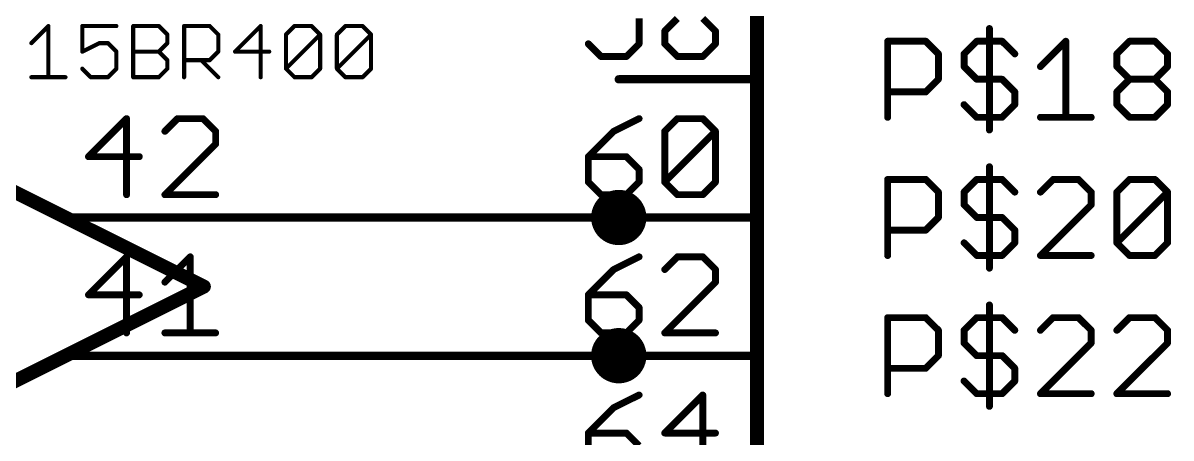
# Model space of a CAD drawing. Extents: x -72 to 265, y -97 to 216.
# Drawn here: x -38.89 to -17.79, y 72.15 to 79.78 of the extents above; entities that cross this region are included whole.
import ezdxf

# ---------------------------------------------------------------- set-up
doc = ezdxf.new("R2010")
doc.units = 0
for name, color, linetype in [('91', 94, 'CONTINUOUS'), ('94', 14, 'CONTINUOUS'), ('95', 251, 'CONTINUOUS'), ('96', 251, 'CONTINUOUS')]:
    doc.layers.add(name, color=color, linetype=linetype)

msp = doc.modelspace()

# ---------------------------------------------------------------- linework, layer by layer
at = {"layer": '91'}
for points, const_width in [([(-27.94, 75.946, 1), (-27.94, 76.454, 1), (-27.94, 75.946)], 0.508), ([(-35.56, 76.2381, 1), (-35.56, 76.1619)], 0.0762), ([(-27.94, 76.1619, 1), (-27.94, 76.2381)], 0.0762), ([(-27.94, 73.406, 1), (-27.94, 73.914, 1), (-27.94, 73.406)], 0.508), ([(-35.56, 73.6981, 1), (-35.56, 73.6219)], 0.0762), ([(-27.94, 73.6219, 1), (-27.94, 73.6981)], 0.0762)]:
    msp.add_lwpolyline(points, format="xyb", dxfattribs=dict(at, const_width=const_width))
at = {"layer": '91', "const_width": 0.1524}
for points in [[(-27.94, 76.2), (-35.56, 76.2)], [(-27.94, 73.66), (-35.56, 73.66)]]:
    msp.add_lwpolyline(points, dxfattribs=at)
at = {"layer": '94'}
for points, const_width in [([(-25.4, 101.6), (-25.4, 22.86)], 0.254), ([(-35.56, 74.93), (-43.18, 78.74)], 0.254), ([(-27.94, 78.74), (-25.4, 78.74)], 0.1524), ([(-35.56, 76.2), (-38.1, 76.2)], 0.1524), ([(-27.94, 76.2), (-25.4, 76.2)], 0.1524), ([(-43.18, 71.12), (-35.56, 74.93)], 0.254), ([(-35.56, 73.66), (-38.1, 73.66)], 0.1524), ([(-27.94, 73.66), (-25.4, 73.66)], 0.1524)]:
    msp.add_lwpolyline(points, dxfattribs=dict(at, const_width=const_width))
for points, const_width in [([(-27.94, 78.7781, 1), (-27.94, 78.7019)], 0.0762), ([(-25.4, 78.7019, 1), (-25.4, 78.7781)], 0.0762), ([(-38.1, 76.2381, 1), (-38.1, 76.1619)], 0.0762), ([(-35.56, 76.1619, 1), (-35.56, 76.2381)], 0.0762), ([(-27.94, 76.2381, 1), (-27.94, 76.1619)], 0.0762), ([(-25.4, 76.1619, 1), (-25.4, 76.2381)], 0.0762), ([(-35.5316, 74.8732, 1), (-35.5884, 74.9868)], 0.127), ([(-35.5884, 74.8732, 1), (-35.5316, 74.9868)], 0.127), ([(-38.1, 73.6981, 1), (-38.1, 73.6219)], 0.0762), ([(-35.56, 73.6219, 1), (-35.56, 73.6981)], 0.0762), ([(-27.94, 73.6981, 1), (-27.94, 73.6219)], 0.0762), ([(-25.4, 73.6219, 1), (-25.4, 73.6981)], 0.0762)]:
    msp.add_lwpolyline(points, format="xyb", dxfattribs=dict(at, const_width=const_width))
at = {"layer": '95', "const_width": 0.127}
for points in [[(-27.5665, 79.8582), (-27.5665, 79.3921)], [(-27.0954, 79.6252), (-26.8623, 79.8582)], [(-26.3963, 79.8582), (-26.1633, 79.6252)], [(-21.1304, 79.6727), (-21.1304, 77.8085)], [(-27.0954, 79.3921), (-27.0954, 79.6252)], [(-26.1633, 79.6252), (-26.1633, 79.3921)], [(-28.2656, 79.1591), (-28.4987, 79.3921)], [(-27.5665, 79.3921), (-27.7996, 79.1591)], [(-26.8623, 79.1591), (-27.0954, 79.3921)], [(-26.1633, 79.3921), (-26.3963, 79.1591)], [(-22.9997, 78.0415), (-22.9997, 79.4397)], [(-22.9997, 79.4397), (-22.3006, 79.4397)], [(-22.3006, 79.4397), (-22.0676, 79.2067)], [(-21.5964, 79.2067), (-21.3634, 79.4397)], [(-21.3634, 79.4397), (-20.8973, 79.4397)], [(-20.8973, 79.4397), (-20.6643, 79.2067)], [(-20.1931, 78.9736), (-19.7271, 79.4397)], [(-19.7271, 79.4397), (-19.7271, 78.0415)], [(-18.7899, 79.2067), (-18.5568, 79.4397)], [(-18.5568, 79.4397), (-18.0908, 79.4397)], [(-18.0908, 79.4397), (-17.8577, 79.2067)], [(-27.7996, 79.1591), (-28.2656, 79.1591)], [(-26.3963, 79.1591), (-26.8623, 79.1591)], [(-22.0676, 79.2067), (-22.0676, 78.7406)], [(-21.5964, 78.9736), (-21.5964, 79.2067)], [(-18.7899, 78.9736), (-18.7899, 79.2067)], [(-17.8577, 79.2067), (-17.8577, 78.9736)], [(-21.3634, 78.7406), (-21.5964, 78.9736)], [(-18.5568, 78.7406), (-18.7899, 78.9736)], [(-17.8577, 78.9736), (-18.0908, 78.7406)], [(-22.0676, 78.7406), (-22.3006, 78.5076)], [(-20.8973, 78.7406), (-21.3634, 78.7406)], [(-20.6643, 78.5076), (-20.8973, 78.7406)], [(-18.7899, 78.5076), (-18.5568, 78.7406)], [(-18.5568, 78.7406), (-18.0908, 78.7406)], [(-18.0908, 78.7406), (-17.8577, 78.5076)], [(-22.3006, 78.5076), (-22.9997, 78.5076)], [(-20.6643, 78.2745), (-20.6643, 78.5076)], [(-18.7899, 78.2745), (-18.7899, 78.5076)], [(-17.8577, 78.5076), (-17.8577, 78.2745)], [(-21.5964, 78.2745), (-21.3634, 78.0415)], [(-20.8973, 78.0415), (-20.6643, 78.2745)], [(-18.5568, 78.0415), (-18.7899, 78.2745)], [(-17.8577, 78.2745), (-18.0908, 78.0415)], [(-36.9818, 78.0173), (-37.6809, 77.3182)], [(-36.9818, 76.6191), (-36.9818, 78.0173)], [(-36.0446, 78.0173), (-36.2776, 77.7843)], [(-35.5785, 78.0173), (-36.0446, 78.0173)], [(-35.3455, 77.7843), (-35.5785, 78.0173)], [(-27.5665, 78.0173), (-28.0326, 77.7843)], [(-27.0954, 77.7843), (-26.8623, 78.0173)], [(-26.8623, 78.0173), (-26.3963, 78.0173)], [(-26.3963, 78.0173), (-26.1633, 77.7843)], [(-21.3634, 78.0415), (-20.8973, 78.0415)], [(-20.1931, 78.0415), (-19.261, 78.0415)], [(-18.0908, 78.0415), (-18.5568, 78.0415)], [(-35.3455, 77.5512), (-35.3455, 77.7843)], [(-28.0326, 77.7843), (-28.4987, 77.3182)], [(-27.0954, 76.8521), (-27.0954, 77.7843)], [(-27.0954, 76.8521), (-26.1633, 77.7843)], [(-26.1633, 77.7843), (-26.1633, 76.8521)], [(-36.2776, 76.6191), (-35.3455, 77.5512)], [(-37.6809, 77.3182), (-36.7488, 77.3182)], [(-28.4987, 77.3182), (-28.4987, 76.8521)], [(-27.7996, 77.3182), (-28.4987, 77.3182)], [(-27.5665, 77.0852), (-27.7996, 77.3182)], [(-21.1304, 77.1327), (-21.1304, 75.2685)], [(-27.5665, 76.8521), (-27.5665, 77.0852)], [(-28.4987, 76.8521), (-28.2656, 76.6191)], [(-27.7996, 76.6191), (-27.5665, 76.8521)], [(-26.8623, 76.6191), (-27.0954, 76.8521)], [(-26.1633, 76.8521), (-26.3963, 76.6191)], [(-22.9997, 75.5015), (-22.9997, 76.8997)], [(-22.9997, 76.8997), (-22.3006, 76.8997)], [(-22.3006, 76.8997), (-22.0676, 76.6667)], [(-21.5964, 76.6667), (-21.3634, 76.8997)], [(-21.3634, 76.8997), (-20.8973, 76.8997)], [(-20.8973, 76.8997), (-20.6643, 76.6667)], [(-19.9601, 76.8997), (-20.1931, 76.6667)], [(-19.494, 76.8997), (-19.9601, 76.8997)], [(-19.261, 76.6667), (-19.494, 76.8997)], [(-18.7899, 76.6667), (-18.5568, 76.8997)], [(-18.5568, 76.8997), (-18.0908, 76.8997)], [(-18.0908, 76.8997), (-17.8577, 76.6667)], [(-35.3455, 76.6191), (-36.2776, 76.6191)], [(-28.2656, 76.6191), (-27.7996, 76.6191)], [(-26.3963, 76.6191), (-26.8623, 76.6191)], [(-22.0676, 76.6667), (-22.0676, 76.2006)], [(-21.5964, 76.4336), (-21.5964, 76.6667)], [(-19.261, 76.4336), (-19.261, 76.6667)], [(-18.7899, 75.7345), (-18.7899, 76.6667)], [(-18.7899, 75.7345), (-17.8577, 76.6667)], [(-17.8577, 76.6667), (-17.8577, 75.7345)], [(-21.3634, 76.2006), (-21.5964, 76.4336)], [(-20.1931, 75.5015), (-19.261, 76.4336)], [(-22.0676, 76.2006), (-22.3006, 75.9676)], [(-20.8973, 76.2006), (-21.3634, 76.2006)], [(-20.6643, 75.9676), (-20.8973, 76.2006)], [(-22.3006, 75.9676), (-22.9997, 75.9676)], [(-20.6643, 75.7345), (-20.6643, 75.9676)], [(-21.5964, 75.7345), (-21.3634, 75.5015)], [(-20.8973, 75.5015), (-20.6643, 75.7345)], [(-18.5568, 75.5015), (-18.7899, 75.7345)], [(-17.8577, 75.7345), (-18.0908, 75.5015)], [(-36.9818, 75.4773), (-37.6809, 74.7782)], [(-36.9818, 74.0791), (-36.9818, 75.4773)], [(-36.2776, 75.0112), (-35.8116, 75.4773)], [(-35.8116, 75.4773), (-35.8116, 74.0791)], [(-27.5665, 75.4773), (-28.0326, 75.2443)], [(-26.8623, 75.4773), (-27.0954, 75.2443)], [(-26.3963, 75.4773), (-26.8623, 75.4773)], [(-26.1633, 75.2443), (-26.3963, 75.4773)], [(-21.3634, 75.5015), (-20.8973, 75.5015)], [(-19.261, 75.5015), (-20.1931, 75.5015)], [(-18.0908, 75.5015), (-18.5568, 75.5015)], [(-28.0326, 75.2443), (-28.4987, 74.7782)], [(-26.1633, 75.0112), (-26.1633, 75.2443)], [(-27.0954, 74.0791), (-26.1633, 75.0112)], [(-37.6809, 74.7782), (-36.7488, 74.7782)], [(-28.4987, 74.7782), (-28.4987, 74.3121)], [(-27.7996, 74.7782), (-28.4987, 74.7782)], [(-27.5665, 74.5452), (-27.7996, 74.7782)], [(-27.5665, 74.3121), (-27.5665, 74.5452)], [(-21.1304, 74.5927), (-21.1304, 72.7285)], [(-28.4987, 74.3121), (-28.2656, 74.0791)], [(-27.7996, 74.0791), (-27.5665, 74.3121)], [(-22.9997, 72.9615), (-22.9997, 74.3597)], [(-22.9997, 74.3597), (-22.3006, 74.3597)], [(-22.3006, 74.3597), (-22.0676, 74.1267)], [(-21.5964, 74.1267), (-21.3634, 74.3597)], [(-21.3634, 74.3597), (-20.8973, 74.3597)], [(-20.8973, 74.3597), (-20.6643, 74.1267)], [(-19.9601, 74.3597), (-20.1931, 74.1267)], [(-19.494, 74.3597), (-19.9601, 74.3597)], [(-19.261, 74.1267), (-19.494, 74.3597)], [(-18.5568, 74.3597), (-18.7899, 74.1267)], [(-18.0908, 74.3597), (-18.5568, 74.3597)], [(-17.8577, 74.1267), (-18.0908, 74.3597)], [(-36.2776, 74.0791), (-35.3455, 74.0791)], [(-28.2656, 74.0791), (-27.7996, 74.0791)], [(-26.1633, 74.0791), (-27.0954, 74.0791)], [(-22.0676, 74.1267), (-22.0676, 73.6606)], [(-21.5964, 73.8936), (-21.5964, 74.1267)], [(-19.261, 73.8936), (-19.261, 74.1267)], [(-17.8577, 73.8936), (-17.8577, 74.1267)], [(-21.3634, 73.6606), (-21.5964, 73.8936)], [(-20.1931, 72.9615), (-19.261, 73.8936)], [(-18.7899, 72.9615), (-17.8577, 73.8936)], [(-22.0676, 73.6606), (-22.3006, 73.4276)], [(-20.8973, 73.6606), (-21.3634, 73.6606)], [(-20.6643, 73.4276), (-20.8973, 73.6606)], [(-22.3006, 73.4276), (-22.9997, 73.4276)], [(-20.6643, 73.1945), (-20.6643, 73.4276)], [(-21.5964, 73.1945), (-21.3634, 72.9615)], [(-20.8973, 72.9615), (-20.6643, 73.1945)], [(-27.5665, 72.9373), (-28.0326, 72.7043)], [(-26.3963, 72.9373), (-27.0954, 72.2382)], [(-26.3963, 71.5391), (-26.3963, 72.9373)], [(-21.3634, 72.9615), (-20.8973, 72.9615)], [(-19.261, 72.9615), (-20.1931, 72.9615)], [(-17.8577, 72.9615), (-18.7899, 72.9615)], [(-28.0326, 72.7043), (-28.4987, 72.2382)], [(-28.4987, 72.2382), (-28.4987, 71.7721)], [(-27.7996, 72.2382), (-28.4987, 72.2382)], [(-27.5665, 72.0052), (-27.7996, 72.2382)], [(-27.0954, 72.2382), (-26.1633, 72.2382)]]:
    msp.add_lwpolyline(points, dxfattribs=at)
at = {"layer": '95', "const_width": 0.0635}
for points in [[(-21.0986, 79.6727, 1), (-21.1621, 79.6727)], [(-27.0636, 79.6252, 1), (-27.1271, 79.6252)], [(-27.1178, 79.6476, 1), (-27.0729, 79.6027)], [(-26.1315, 79.6252, 1), (-26.195, 79.6252)], [(-26.1857, 79.6027, 1), (-26.1408, 79.6476)], [(-28.4762, 79.4146, 1), (-28.5211, 79.3697)], [(-27.5983, 79.3921, 1), (-27.5348, 79.3921)], [(-27.5441, 79.3697, 1), (-27.589, 79.4146)], [(-27.0729, 79.4146, 1), (-27.1178, 79.3697)], [(-27.1271, 79.3921, 1), (-27.0636, 79.3921)], [(-26.195, 79.3921, 1), (-26.1315, 79.3921)], [(-26.1408, 79.3697, 1), (-26.1857, 79.4146)], [(-22.968, 79.4397, 1), (-23.0314, 79.4397)], [(-22.9997, 79.4714, 1), (-22.9997, 79.4079)], [(-22.2782, 79.4621, 1), (-22.3231, 79.4172)], [(-22.3006, 79.4079, 1), (-22.3006, 79.4714)], [(-21.3634, 79.4714, 1), (-21.3634, 79.4079)], [(-21.3409, 79.4172, 1), (-21.3858, 79.4621)], [(-20.8749, 79.4621, 1), (-20.9198, 79.4172)], [(-20.8973, 79.4079, 1), (-20.8973, 79.4714)], [(-19.6953, 79.4397, 1), (-19.7588, 79.4397)], [(-19.7046, 79.4172, 1), (-19.7495, 79.4621)], [(-18.5568, 79.4714, 1), (-18.5568, 79.4079)], [(-18.5344, 79.4172, 1), (-18.5793, 79.4621)], [(-18.0683, 79.4621, 1), (-18.1132, 79.4172)], [(-18.0908, 79.4079, 1), (-18.0908, 79.4714)], [(-28.2656, 79.1909, 1), (-28.2656, 79.1274)], [(-28.2881, 79.1366, 1), (-28.2432, 79.1816)], [(-27.822, 79.1816, 1), (-27.7771, 79.1366)], [(-27.7996, 79.1274, 1), (-27.7996, 79.1909)], [(-26.8623, 79.1909, 1), (-26.8623, 79.1274)], [(-26.8848, 79.1366, 1), (-26.8399, 79.1816)], [(-26.4187, 79.1816, 1), (-26.3738, 79.1366)], [(-26.3963, 79.1274, 1), (-26.3963, 79.1909)], [(-22.0358, 79.2067, 1), (-22.0993, 79.2067)], [(-22.09, 79.1842, 1), (-22.0451, 79.2291)], [(-21.5647, 79.2067, 1), (-21.6282, 79.2067)], [(-21.6189, 79.2291, 1), (-21.574, 79.1842)], [(-20.6867, 79.1842, 1), (-20.6418, 79.2291)], [(-18.7581, 79.2067, 1), (-18.8216, 79.2067)], [(-18.8123, 79.2291, 1), (-18.7674, 79.1842)], [(-17.826, 79.2067, 1), (-17.8895, 79.2067)], [(-17.8802, 79.1842, 1), (-17.8353, 79.2291)], [(-21.574, 78.9961, 1), (-21.6189, 78.9512)], [(-21.6282, 78.9736, 1), (-21.5647, 78.9736)], [(-20.2156, 78.9961, 1), (-20.1707, 78.9512)], [(-18.8216, 78.9736, 1), (-18.7581, 78.9736)], [(-18.7674, 78.9961, 1), (-18.8123, 78.9512)], [(-17.8895, 78.9736, 1), (-17.826, 78.9736)], [(-17.8353, 78.9512, 1), (-17.8802, 78.9961)], [(-22.0993, 78.7406, 1), (-22.0358, 78.7406)], [(-22.0451, 78.7181, 1), (-22.09, 78.763)], [(-21.3634, 78.7723, 1), (-21.3634, 78.7088)], [(-21.3858, 78.7181, 1), (-21.3409, 78.763)], [(-20.8749, 78.763, 1), (-20.9198, 78.7181)], [(-20.8973, 78.7088, 1), (-20.8973, 78.7723)], [(-18.5568, 78.7723, 1), (-18.5568, 78.7088)], [(-18.5344, 78.7181, 1), (-18.5793, 78.763)], [(-18.5793, 78.7181, 1), (-18.5344, 78.763)], [(-18.0683, 78.763, 1), (-18.1132, 78.7181)], [(-18.1132, 78.763, 1), (-18.0683, 78.7181)], [(-18.0908, 78.7088, 1), (-18.0908, 78.7723)], [(-22.9997, 78.5393, 1), (-22.9997, 78.4758)], [(-22.3231, 78.53, 1), (-22.2782, 78.4851)], [(-22.3006, 78.4758, 1), (-22.3006, 78.5393)], [(-20.6325, 78.5076, 1), (-20.696, 78.5076)], [(-20.6867, 78.4851, 1), (-20.6418, 78.53)], [(-18.7581, 78.5076, 1), (-18.8216, 78.5076)], [(-18.8123, 78.53, 1), (-18.7674, 78.4851)], [(-17.826, 78.5076, 1), (-17.8895, 78.5076)], [(-17.8802, 78.4851, 1), (-17.8353, 78.53)], [(-21.574, 78.297, 1), (-21.6189, 78.2521)], [(-20.696, 78.2745, 1), (-20.6325, 78.2745)], [(-20.6418, 78.2521, 1), (-20.6867, 78.297)], [(-18.8216, 78.2745, 1), (-18.7581, 78.2745)], [(-18.7674, 78.297, 1), (-18.8123, 78.2521)], [(-17.8895, 78.2745, 1), (-17.826, 78.2745)], [(-17.8353, 78.2521, 1), (-17.8802, 78.297)], [(-36.9501, 78.0173, 1), (-37.0136, 78.0173)], [(-36.9594, 77.9948, 1), (-37.0043, 78.0397)], [(-36.0446, 78.049, 1), (-36.0446, 77.9855)], [(-36.0221, 77.9948, 1), (-36.067, 78.0397)], [(-35.5561, 78.0397, 1), (-35.601, 77.9948)], [(-35.5785, 77.9855, 1), (-35.5785, 78.049)], [(-27.5523, 77.9889, 1), (-27.5807, 78.0457)], [(-26.8623, 78.049, 1), (-26.8623, 77.9855)], [(-26.8399, 77.9948, 1), (-26.8848, 78.0397)], [(-26.3738, 78.0397, 1), (-26.4187, 77.9948)], [(-26.3963, 77.9855, 1), (-26.3963, 78.049)], [(-23.0314, 78.0415, 1), (-22.968, 78.0415)], [(-21.3634, 78.0733, 1), (-21.3634, 78.0097)], [(-21.3858, 78.019, 1), (-21.3409, 78.064)], [(-20.9198, 78.064, 1), (-20.8749, 78.019)], [(-20.8973, 78.0097, 1), (-20.8973, 78.0733)], [(-20.1931, 78.0733, 1), (-20.1931, 78.0097)], [(-19.7588, 78.0415, 1), (-19.6953, 78.0415)], [(-19.261, 78.0097, 1), (-19.261, 78.0733)], [(-18.5568, 78.0733, 1), (-18.5568, 78.0097)], [(-18.5793, 78.019, 1), (-18.5344, 78.064)], [(-18.1132, 78.064, 1), (-18.0683, 78.019)], [(-18.0908, 78.0097, 1), (-18.0908, 78.0733)], [(-36.3001, 77.8067, 1), (-36.2552, 77.7618)], [(-35.3137, 77.7843, 1), (-35.3772, 77.7843)], [(-35.3679, 77.7618, 1), (-35.323, 77.8067)], [(-28.0468, 77.8127, 1), (-28.0184, 77.7559)], [(-28.0101, 77.7618, 1), (-28.055, 77.8067)], [(-27.0636, 77.7843, 1), (-27.1271, 77.7843)], [(-27.1178, 77.8067, 1), (-27.0729, 77.7618)], [(-26.1315, 77.7843, 1), (-26.195, 77.7843)], [(-26.1408, 77.7618, 1), (-26.1857, 77.8067)], [(-26.1857, 77.7618, 1), (-26.1408, 77.8067)], [(-21.1621, 77.8085, 1), (-21.0986, 77.8085)], [(-35.323, 77.5288, 1), (-35.3679, 77.5737)], [(-35.3772, 77.5512, 1), (-35.3137, 77.5512)], [(-37.6809, 77.3499, 1), (-37.6809, 77.2864)], [(-37.7034, 77.3406, 1), (-37.6584, 77.2957)], [(-36.7488, 77.2864, 1), (-36.7488, 77.3499)], [(-28.4987, 77.3499, 1), (-28.4987, 77.2864)], [(-28.4669, 77.3182, 1), (-28.5304, 77.3182)], [(-28.5211, 77.3406, 1), (-28.4762, 77.2957)], [(-27.7771, 77.3406, 1), (-27.822, 77.2957)], [(-27.7996, 77.2864, 1), (-27.7996, 77.3499)], [(-21.0986, 77.1327, 1), (-21.1621, 77.1327)], [(-27.5348, 77.0852, 1), (-27.5983, 77.0852)], [(-27.589, 77.0627, 1), (-27.5441, 77.1076)], [(-28.4762, 76.8746, 1), (-28.5211, 76.8297)], [(-28.5304, 76.8521, 1), (-28.4669, 76.8521)], [(-27.5983, 76.8521, 1), (-27.5348, 76.8521)], [(-27.5441, 76.8297, 1), (-27.589, 76.8746)], [(-27.0729, 76.8746, 1), (-27.1178, 76.8297)], [(-27.1178, 76.8746, 1), (-27.0729, 76.8297)], [(-27.1271, 76.8521, 1), (-27.0636, 76.8521)], [(-26.195, 76.8521, 1), (-26.1315, 76.8521)], [(-26.1408, 76.8297, 1), (-26.1857, 76.8746)], [(-22.968, 76.8997, 1), (-23.0314, 76.8997)], [(-22.9997, 76.9314, 1), (-22.9997, 76.8679)], [(-22.2782, 76.9221, 1), (-22.3231, 76.8772)], [(-22.3006, 76.8679, 1), (-22.3006, 76.9314)], [(-21.3634, 76.9314, 1), (-21.3634, 76.8679)], [(-21.3409, 76.8772, 1), (-21.3858, 76.9221)], [(-20.8749, 76.9221, 1), (-20.9198, 76.8772)], [(-20.8973, 76.8679, 1), (-20.8973, 76.9314)], [(-19.9601, 76.9314, 1), (-19.9601, 76.8679)], [(-19.9377, 76.8772, 1), (-19.9826, 76.9221)], [(-19.4716, 76.9221, 1), (-19.5165, 76.8772)], [(-19.494, 76.8679, 1), (-19.494, 76.9314)], [(-18.5568, 76.9314, 1), (-18.5568, 76.8679)], [(-18.5344, 76.8772, 1), (-18.5793, 76.9221)], [(-18.0683, 76.9221, 1), (-18.1132, 76.8772)], [(-18.0908, 76.8679, 1), (-18.0908, 76.9314)], [(-37.0136, 76.6191, 1), (-36.9501, 76.6191)], [(-36.3001, 76.6416, 1), (-36.2552, 76.5966)], [(-36.2776, 76.6509, 1), (-36.2776, 76.5874)], [(-35.3455, 76.5874, 1), (-35.3455, 76.6509)], [(-28.2656, 76.6509, 1), (-28.2656, 76.5874)], [(-28.2881, 76.5966, 1), (-28.2432, 76.6416)], [(-27.822, 76.6416, 1), (-27.7771, 76.5966)], [(-27.7996, 76.5874, 1), (-27.7996, 76.6509)], [(-26.8623, 76.6509, 1), (-26.8623, 76.5874)], [(-26.8848, 76.5966, 1), (-26.8399, 76.6416)], [(-26.4187, 76.6416, 1), (-26.3738, 76.5966)], [(-26.3963, 76.5874, 1), (-26.3963, 76.6509)], [(-22.0358, 76.6667, 1), (-22.0993, 76.6667)], [(-22.09, 76.6442, 1), (-22.0451, 76.6891)], [(-21.5647, 76.6667, 1), (-21.6282, 76.6667)], [(-21.6189, 76.6891, 1), (-21.574, 76.6442)], [(-20.6867, 76.6442, 1), (-20.6418, 76.6891)], [(-20.2156, 76.6891, 1), (-20.1707, 76.6442)], [(-19.2293, 76.6667, 1), (-19.2928, 76.6667)], [(-19.2835, 76.6442, 1), (-19.2386, 76.6891)], [(-18.7581, 76.6667, 1), (-18.8216, 76.6667)], [(-18.8123, 76.6891, 1), (-18.7674, 76.6442)], [(-17.826, 76.6667, 1), (-17.8895, 76.6667)], [(-17.8353, 76.6442, 1), (-17.8802, 76.6891)], [(-17.8802, 76.6442, 1), (-17.8353, 76.6891)], [(-21.574, 76.4561, 1), (-21.6189, 76.4112)], [(-21.6282, 76.4336, 1), (-21.5647, 76.4336)], [(-19.2928, 76.4336, 1), (-19.2293, 76.4336)], [(-19.2386, 76.4112, 1), (-19.2835, 76.4561)], [(-22.0993, 76.2006, 1), (-22.0358, 76.2006)], [(-22.0451, 76.1781, 1), (-22.09, 76.223)], [(-21.3634, 76.2323, 1), (-21.3634, 76.1688)], [(-21.3858, 76.1781, 1), (-21.3409, 76.223)], [(-20.8749, 76.223, 1), (-20.9198, 76.1781)], [(-20.8973, 76.1688, 1), (-20.8973, 76.2323)], [(-22.9997, 75.9993, 1), (-22.9997, 75.9358)], [(-22.3231, 75.99, 1), (-22.2782, 75.9451)], [(-22.3006, 75.9358, 1), (-22.3006, 75.9993)], [(-20.6325, 75.9676, 1), (-20.696, 75.9676)], [(-20.6867, 75.9451, 1), (-20.6418, 75.99)], [(-21.574, 75.757, 1), (-21.6189, 75.7121)], [(-20.696, 75.7345, 1), (-20.6325, 75.7345)], [(-20.6418, 75.7121, 1), (-20.6867, 75.757)], [(-18.8216, 75.7345, 1), (-18.7581, 75.7345)], [(-18.7674, 75.757, 1), (-18.8123, 75.7121)], [(-18.8123, 75.757, 1), (-18.7674, 75.7121)], [(-17.8895, 75.7345, 1), (-17.826, 75.7345)], [(-17.8353, 75.7121, 1), (-17.8802, 75.757)], [(-36.9501, 75.4773, 1), (-37.0136, 75.4773)], [(-36.9594, 75.4548, 1), (-37.0043, 75.4997)], [(-35.7798, 75.4773, 1), (-35.8433, 75.4773)], [(-35.7891, 75.4548, 1), (-35.834, 75.4997)], [(-27.5523, 75.4489, 1), (-27.5807, 75.5057)], [(-26.8623, 75.509, 1), (-26.8623, 75.4455)], [(-26.8399, 75.4548, 1), (-26.8848, 75.4997)], [(-26.3738, 75.4997, 1), (-26.4187, 75.4548)], [(-26.3963, 75.4455, 1), (-26.3963, 75.509)], [(-23.0314, 75.5015, 1), (-22.968, 75.5015)], [(-21.3634, 75.5333, 1), (-21.3634, 75.4698)], [(-21.3858, 75.479, 1), (-21.3409, 75.524)], [(-20.9198, 75.524, 1), (-20.8749, 75.479)], [(-20.8973, 75.4698, 1), (-20.8973, 75.5333)], [(-20.2156, 75.524, 1), (-20.1707, 75.479)], [(-20.1931, 75.5333, 1), (-20.1931, 75.4698)], [(-19.261, 75.4698, 1), (-19.261, 75.5333)], [(-18.5568, 75.5333, 1), (-18.5568, 75.4698)], [(-18.5793, 75.479, 1), (-18.5344, 75.524)], [(-18.1132, 75.524, 1), (-18.0683, 75.479)], [(-18.0908, 75.4698, 1), (-18.0908, 75.5333)], [(-28.0468, 75.2727, 1), (-28.0184, 75.2159)], [(-28.0101, 75.2218, 1), (-28.055, 75.2667)], [(-27.1178, 75.2667, 1), (-27.0729, 75.2218)], [(-26.1315, 75.2443, 1), (-26.195, 75.2443)], [(-26.1857, 75.2218, 1), (-26.1408, 75.2667)], [(-21.1621, 75.2685, 1), (-21.0986, 75.2685)], [(-36.3001, 75.0337, 1), (-36.2552, 74.9888)], [(-26.195, 75.0112, 1), (-26.1315, 75.0112)], [(-26.1408, 74.9888, 1), (-26.1857, 75.0337)], [(-37.6809, 74.8099, 1), (-37.6809, 74.7464)], [(-37.7034, 74.8006, 1), (-37.6584, 74.7557)], [(-36.7488, 74.7464, 1), (-36.7488, 74.8099)], [(-28.4987, 74.8099, 1), (-28.4987, 74.7464)], [(-28.4669, 74.7782, 1), (-28.5304, 74.7782)], [(-28.5211, 74.8006, 1), (-28.4762, 74.7557)], [(-27.7771, 74.8006, 1), (-27.822, 74.7557)], [(-27.7996, 74.7464, 1), (-27.7996, 74.8099)], [(-27.5348, 74.5452, 1), (-27.5983, 74.5452)], [(-27.589, 74.5227, 1), (-27.5441, 74.5676)], [(-21.0986, 74.5927, 1), (-21.1621, 74.5927)], [(-28.4762, 74.3346, 1), (-28.5211, 74.2897)], [(-28.5304, 74.3121, 1), (-28.4669, 74.3121)], [(-27.5983, 74.3121, 1), (-27.5348, 74.3121)], [(-27.5441, 74.2897, 1), (-27.589, 74.3346)], [(-22.968, 74.3597, 1), (-23.0314, 74.3597)], [(-22.9997, 74.3914, 1), (-22.9997, 74.3279)], [(-22.2782, 74.3821, 1), (-22.3231, 74.3372)], [(-22.3006, 74.3279, 1), (-22.3006, 74.3914)], [(-21.3634, 74.3914, 1), (-21.3634, 74.3279)], [(-21.3409, 74.3372, 1), (-21.3858, 74.3821)], [(-20.8749, 74.3821, 1), (-20.9198, 74.3372)], [(-20.8973, 74.3279, 1), (-20.8973, 74.3914)], [(-19.9601, 74.3914, 1), (-19.9601, 74.3279)], [(-19.9377, 74.3372, 1), (-19.9826, 74.3821)], [(-19.4716, 74.3821, 1), (-19.5165, 74.3372)], [(-19.494, 74.3279, 1), (-19.494, 74.3914)], [(-18.5568, 74.3914, 1), (-18.5568, 74.3279)], [(-18.5344, 74.3372, 1), (-18.5793, 74.3821)], [(-18.0683, 74.3821, 1), (-18.1132, 74.3372)], [(-18.0908, 74.3279, 1), (-18.0908, 74.3914)], [(-37.0136, 74.0791, 1), (-36.9501, 74.0791)], [(-36.2776, 74.1108, 1), (-36.2776, 74.0473)], [(-35.8433, 74.0791, 1), (-35.7798, 74.0791)], [(-35.3455, 74.0473, 1), (-35.3455, 74.1108)], [(-28.2656, 74.1108, 1), (-28.2656, 74.0473)], [(-28.2881, 74.0566, 1), (-28.2432, 74.1016)], [(-27.822, 74.1016, 1), (-27.7771, 74.0566)], [(-27.7996, 74.0473, 1), (-27.7996, 74.1108)], [(-27.0954, 74.1108, 1), (-27.0954, 74.0473)], [(-27.1178, 74.1016, 1), (-27.0729, 74.0566)], [(-26.1633, 74.0473, 1), (-26.1633, 74.1108)], [(-22.0358, 74.1267, 1), (-22.0993, 74.1267)], [(-22.09, 74.1042, 1), (-22.0451, 74.1491)], [(-21.5647, 74.1267, 1), (-21.6282, 74.1267)], [(-21.6189, 74.1491, 1), (-21.574, 74.1042)], [(-20.6867, 74.1042, 1), (-20.6418, 74.1491)], [(-20.2156, 74.1491, 1), (-20.1707, 74.1042)], [(-19.2293, 74.1267, 1), (-19.2928, 74.1267)], [(-19.2835, 74.1042, 1), (-19.2386, 74.1491)], [(-18.8123, 74.1491, 1), (-18.7674, 74.1042)], [(-17.826, 74.1267, 1), (-17.8895, 74.1267)], [(-17.8802, 74.1042, 1), (-17.8353, 74.1491)], [(-21.574, 73.9161, 1), (-21.6189, 73.8712)], [(-21.6282, 73.8936, 1), (-21.5647, 73.8936)], [(-19.2928, 73.8936, 1), (-19.2293, 73.8936)], [(-19.2386, 73.8712, 1), (-19.2835, 73.9161)], [(-17.8895, 73.8936, 1), (-17.826, 73.8936)], [(-17.8353, 73.8712, 1), (-17.8802, 73.9161)], [(-22.0993, 73.6606, 1), (-22.0358, 73.6606)], [(-22.0451, 73.6381, 1), (-22.09, 73.683)], [(-21.3634, 73.6923, 1), (-21.3634, 73.6288)], [(-21.3858, 73.6381, 1), (-21.3409, 73.683)], [(-20.8749, 73.683, 1), (-20.9198, 73.6381)], [(-20.8973, 73.6288, 1), (-20.8973, 73.6923)], [(-22.9997, 73.4593, 1), (-22.9997, 73.3958)], [(-22.3231, 73.45, 1), (-22.2782, 73.4051)], [(-22.3006, 73.3958, 1), (-22.3006, 73.4593)], [(-20.6325, 73.4276, 1), (-20.696, 73.4276)], [(-20.6867, 73.4051, 1), (-20.6418, 73.45)], [(-21.574, 73.217, 1), (-21.6189, 73.1721)], [(-20.696, 73.1945, 1), (-20.6325, 73.1945)], [(-20.6418, 73.1721, 1), (-20.6867, 73.217)], [(-27.5523, 72.9089, 1), (-27.5807, 72.9657)], [(-26.3645, 72.9373, 1), (-26.428, 72.9373)], [(-26.3738, 72.9148, 1), (-26.4187, 72.9597)], [(-23.0314, 72.9615, 1), (-22.968, 72.9615)], [(-21.3634, 72.9933, 1), (-21.3634, 72.9297)], [(-21.3858, 72.939, 1), (-21.3409, 72.984)], [(-20.9198, 72.984, 1), (-20.8749, 72.939)], [(-20.8973, 72.9297, 1), (-20.8973, 72.9933)], [(-20.1931, 72.9933, 1), (-20.1931, 72.9297)], [(-20.2156, 72.984, 1), (-20.1707, 72.939)], [(-19.261, 72.9297, 1), (-19.261, 72.9933)], [(-18.7899, 72.9933, 1), (-18.7899, 72.9297)], [(-18.8123, 72.984, 1), (-18.7674, 72.939)], [(-17.8577, 72.9297, 1), (-17.8577, 72.9933)], [(-28.0468, 72.7327, 1), (-28.0184, 72.6759)], [(-28.0101, 72.6818, 1), (-28.055, 72.7267)], [(-21.1621, 72.7285, 1), (-21.0986, 72.7285)], [(-28.4987, 72.2699, 1), (-28.4987, 72.2064)], [(-28.4669, 72.2382, 1), (-28.5304, 72.2382)], [(-28.5211, 72.2606, 1), (-28.4762, 72.2157)], [(-27.7771, 72.2606, 1), (-27.822, 72.2157)], [(-27.7996, 72.2064, 1), (-27.7996, 72.2699)], [(-27.0954, 72.2699, 1), (-27.0954, 72.2064)], [(-27.1178, 72.2606, 1), (-27.0729, 72.2157)], [(-26.1633, 72.2064, 1), (-26.1633, 72.2699)]]:
    msp.add_lwpolyline(points, format="xyb", dxfattribs=at)
at = {"layer": '96', "const_width": 0.0762}
for points in [[(-38.7309, 79.4052), (-38.4173, 79.7187)], [(-38.4173, 79.7187), (-38.4173, 78.7781)], [(-37.1683, 79.7187), (-37.7953, 79.7187)], [(-37.7953, 79.7187), (-37.7953, 79.2484)], [(-36.8598, 78.7781), (-36.8598, 79.7187)], [(-36.8598, 79.7187), (-36.3895, 79.7187)], [(-36.3895, 79.7187), (-36.2328, 79.5619)], [(-35.9243, 78.7781), (-35.9243, 79.7187)], [(-35.9243, 79.7187), (-35.454, 79.7187)], [(-35.454, 79.7187), (-35.2972, 79.5619)], [(-34.5185, 79.7187), (-34.9888, 79.2484)], [(-34.5185, 78.7781), (-34.5185, 79.7187)], [(-34.0533, 79.5619), (-33.8965, 79.7187)], [(-33.8965, 79.7187), (-33.583, 79.7187)], [(-33.583, 79.7187), (-33.4262, 79.5619)], [(-33.1178, 79.5619), (-32.961, 79.7187)], [(-32.961, 79.7187), (-32.6474, 79.7187)], [(-32.6474, 79.7187), (-32.4907, 79.5619)], [(-36.2328, 79.5619), (-36.2328, 79.4052)], [(-35.2972, 79.5619), (-35.2972, 79.2484)], [(-34.0533, 78.9349), (-34.0533, 79.5619)], [(-34.0533, 78.9349), (-33.4262, 79.5619)], [(-33.4262, 79.5619), (-33.4262, 78.9349)], [(-33.1178, 78.9349), (-33.1178, 79.5619)], [(-33.1178, 78.9349), (-32.4907, 79.5619)], [(-32.4907, 79.5619), (-32.4907, 78.9349)], [(-37.7953, 79.2484), (-37.4818, 79.4052)], [(-37.4818, 79.4052), (-37.325, 79.4052)], [(-37.325, 79.4052), (-37.1683, 79.2484)], [(-36.2328, 79.4052), (-36.3895, 79.2484)], [(-37.1683, 79.2484), (-37.1683, 78.9349)], [(-36.8598, 79.2484), (-36.3895, 79.2484)], [(-36.3895, 79.2484), (-36.2328, 79.0916)], [(-36.2328, 79.0916), (-36.2328, 78.9349)], [(-35.454, 79.0916), (-35.9243, 79.0916)], [(-35.6108, 79.0916), (-35.2972, 78.7781)], [(-35.2972, 79.2484), (-35.454, 79.0916)], [(-34.9888, 79.2484), (-34.3617, 79.2484)], [(-37.6386, 78.7781), (-37.7953, 78.9349)], [(-37.1683, 78.9349), (-37.325, 78.7781)], [(-36.2328, 78.9349), (-36.3895, 78.7781)], [(-33.8965, 78.7781), (-34.0533, 78.9349)], [(-33.4262, 78.9349), (-33.583, 78.7781)], [(-32.961, 78.7781), (-33.1178, 78.9349)], [(-32.4907, 78.9349), (-32.6474, 78.7781)], [(-38.7309, 78.7781), (-38.1038, 78.7781)], [(-37.325, 78.7781), (-37.6386, 78.7781)], [(-36.3895, 78.7781), (-36.8598, 78.7781)], [(-33.583, 78.7781), (-33.8965, 78.7781)], [(-32.6474, 78.7781), (-32.961, 78.7781)]]:
    msp.add_lwpolyline(points, dxfattribs=at)
at = {"layer": '96', "const_width": 0.0381}
for points in [[(-38.3983, 79.7187, 1), (-38.4364, 79.7187)], [(-38.4039, 79.7052, 1), (-38.4308, 79.7322)], [(-37.7953, 79.7378, 1), (-37.7953, 79.6997)], [(-37.7763, 79.7187, 1), (-37.8144, 79.7187)], [(-37.1683, 79.6997, 1), (-37.1683, 79.7378)], [(-36.8408, 79.7187, 1), (-36.8789, 79.7187)], [(-36.8598, 79.7378, 1), (-36.8598, 79.6997)], [(-36.3761, 79.7322, 1), (-36.403, 79.7052)], [(-36.3895, 79.6997, 1), (-36.3895, 79.7378)], [(-35.9053, 79.7187, 1), (-35.9434, 79.7187)], [(-35.9243, 79.7378, 1), (-35.9243, 79.6997)], [(-35.4405, 79.7322, 1), (-35.4675, 79.7052)], [(-35.454, 79.6997, 1), (-35.454, 79.7378)], [(-34.4994, 79.7187, 1), (-34.5375, 79.7187)], [(-34.505, 79.7052, 1), (-34.532, 79.7322)], [(-33.8965, 79.7378, 1), (-33.8965, 79.6997)], [(-33.883, 79.7052, 1), (-33.91, 79.7322)], [(-33.5695, 79.7322, 1), (-33.5964, 79.7052)], [(-33.583, 79.6997, 1), (-33.583, 79.7378)], [(-32.961, 79.7378, 1), (-32.961, 79.6997)], [(-32.9475, 79.7052, 1), (-32.9745, 79.7322)], [(-32.634, 79.7322, 1), (-32.6609, 79.7052)], [(-32.6474, 79.6997, 1), (-32.6474, 79.7378)], [(-36.2137, 79.5619, 1), (-36.2518, 79.5619)], [(-36.2462, 79.5485, 1), (-36.2193, 79.5754)], [(-35.2782, 79.5619, 1), (-35.3163, 79.5619)], [(-35.3107, 79.5485, 1), (-35.2838, 79.5754)], [(-34.0342, 79.5619, 1), (-34.0723, 79.5619)], [(-34.0667, 79.5754, 1), (-34.0398, 79.5485)], [(-33.4072, 79.5619, 1), (-33.4453, 79.5619)], [(-33.4127, 79.5485, 1), (-33.4397, 79.5754)], [(-33.4397, 79.5485, 1), (-33.4127, 79.5754)], [(-33.0987, 79.5619, 1), (-33.1368, 79.5619)], [(-33.1312, 79.5754, 1), (-33.1043, 79.5485)], [(-32.4716, 79.5619, 1), (-32.5097, 79.5619)], [(-32.5042, 79.5485, 1), (-32.4772, 79.5754)], [(-32.4772, 79.5485, 1), (-32.5042, 79.5754)], [(-38.7443, 79.4186, 1), (-38.7174, 79.3917)], [(-37.4818, 79.4242, 1), (-37.4818, 79.3861)], [(-37.4733, 79.3881, 1), (-37.4903, 79.4222)], [(-37.3116, 79.4186, 1), (-37.3385, 79.3917)], [(-37.325, 79.3861, 1), (-37.325, 79.4242)], [(-36.2518, 79.4052, 1), (-36.2137, 79.4052)], [(-36.2193, 79.3917, 1), (-36.2462, 79.4186)], [(-37.8039, 79.2654, 1), (-37.7868, 79.2314)], [(-37.8144, 79.2484, 1), (-37.7763, 79.2484)], [(-37.1492, 79.2484, 1), (-37.1873, 79.2484)], [(-37.1817, 79.2349, 1), (-37.1548, 79.2619)], [(-36.8598, 79.2674, 1), (-36.8598, 79.2294)], [(-36.3761, 79.2619, 1), (-36.403, 79.2349)], [(-36.403, 79.2619, 1), (-36.3761, 79.2349)], [(-36.3895, 79.2294, 1), (-36.3895, 79.2674)], [(-36.2137, 79.0916, 1), (-36.2518, 79.0916)], [(-36.2462, 79.0782, 1), (-36.2193, 79.1051)], [(-35.9243, 79.1107, 1), (-35.9243, 79.0726)], [(-35.5973, 79.1051, 1), (-35.6242, 79.0782)], [(-35.4675, 79.1051, 1), (-35.4405, 79.0782)], [(-35.454, 79.0726, 1), (-35.454, 79.1107)], [(-35.3163, 79.2484, 1), (-35.2782, 79.2484)], [(-35.2838, 79.2349, 1), (-35.3107, 79.2619)], [(-35.0023, 79.2619, 1), (-34.9753, 79.2349)], [(-34.9888, 79.2674, 1), (-34.9888, 79.2294)], [(-34.3617, 79.2294, 1), (-34.3617, 79.2674)], [(-37.7819, 78.9483, 1), (-37.8088, 78.9214)], [(-37.1873, 78.9349, 1), (-37.1492, 78.9349)], [(-37.1548, 78.9214, 1), (-37.1817, 78.9483)], [(-36.2518, 78.9349, 1), (-36.2137, 78.9349)], [(-36.2193, 78.9214, 1), (-36.2462, 78.9483)], [(-34.0398, 78.9483, 1), (-34.0667, 78.9214)], [(-34.0667, 78.9483, 1), (-34.0398, 78.9214)], [(-34.0723, 78.9349, 1), (-34.0342, 78.9349)], [(-33.4453, 78.9349, 1), (-33.4072, 78.9349)], [(-33.4127, 78.9214, 1), (-33.4397, 78.9483)], [(-33.1368, 78.9349, 1), (-33.0987, 78.9349)], [(-33.1043, 78.9483, 1), (-33.1312, 78.9214)], [(-33.1312, 78.9483, 1), (-33.1043, 78.9214)], [(-32.5097, 78.9349, 1), (-32.4716, 78.9349)], [(-32.4772, 78.9214, 1), (-32.5042, 78.9483)], [(-38.7309, 78.7972, 1), (-38.7309, 78.7591)], [(-38.4364, 78.7781, 1), (-38.3983, 78.7781)], [(-38.1038, 78.7591, 1), (-38.1038, 78.7972)], [(-37.6386, 78.7972, 1), (-37.6386, 78.7591)], [(-37.652, 78.7646, 1), (-37.6251, 78.7916)], [(-37.3385, 78.7916, 1), (-37.3116, 78.7646)], [(-37.325, 78.7591, 1), (-37.325, 78.7972)], [(-36.8789, 78.7781, 1), (-36.8408, 78.7781)], [(-36.8598, 78.7972, 1), (-36.8598, 78.7591)], [(-36.403, 78.7916, 1), (-36.3761, 78.7646)], [(-36.3895, 78.7591, 1), (-36.3895, 78.7972)], [(-35.9434, 78.7781, 1), (-35.9053, 78.7781)], [(-35.3107, 78.7646, 1), (-35.2838, 78.7916)], [(-34.5375, 78.7781, 1), (-34.4994, 78.7781)], [(-33.8965, 78.7972, 1), (-33.8965, 78.7591)], [(-33.91, 78.7646, 1), (-33.883, 78.7916)], [(-33.5964, 78.7916, 1), (-33.5695, 78.7646)], [(-33.583, 78.7591, 1), (-33.583, 78.7972)], [(-32.961, 78.7972, 1), (-32.961, 78.7591)], [(-32.9745, 78.7646, 1), (-32.9475, 78.7916)], [(-32.6609, 78.7916, 1), (-32.634, 78.7646)], [(-32.6474, 78.7591, 1), (-32.6474, 78.7972)]]:
    msp.add_lwpolyline(points, format="xyb", dxfattribs=at)

doc.saveas('drawing.dxf')
